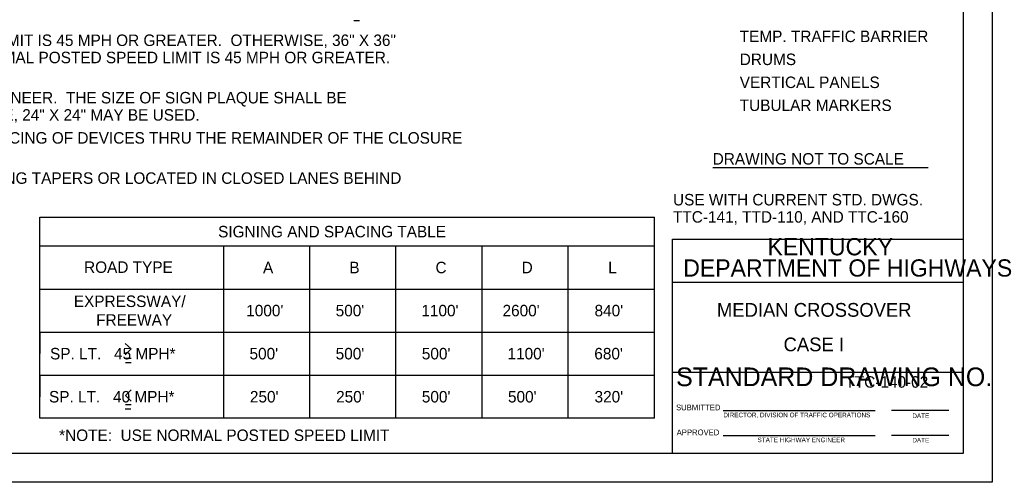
# Model space of a CAD drawing. Extents: x 1000 to 1036.3, y 1000 to 1022.
# Drawn here: x 1019.07 to 1036.33, y 1000 to 1008.05 of the extents above; entities that cross this region are included whole.
import ezdxf

# ---------------------------------------------------------------- set-up
doc = ezdxf.new("R2010")
doc.units = 0
doc.layers.add('Level 1', color=7, linetype='Continuous')

msp = doc.modelspace()

# ---------------------------------------------------------------- linework, layer by layer
at = {"layer": 'Level 1'}
for p, q in [((1036, 1022), (1036, 1000)), ((1035.5, 1021.5), (1035.5, 1000.5)), ((1024.888, 1008.042), (1024.988, 1008.042)), ((1031.137, 1005.48), (1034.887, 1005.48)), ((1019.423, 1004.613), (1030.123, 1004.613)), ((1019.423, 1001.113), (1019.423, 1004.613)), ((1030.123, 1001.113), (1030.123, 1004.613)), ((1030.437, 1000.5), (1030.437, 1004.23)), ((1030.437, 1004.23), (1035.5, 1004.23)), ((1019.423, 1004.113), (1030.123, 1004.113)), ((1022.623, 1001.113), (1022.623, 1004.113)), ((1024.123, 1001.113), (1024.123, 1004.113)), ((1025.623, 1001.113), (1025.623, 1004.113)), ((1027.123, 1001.113), (1027.123, 1004.113)), ((1028.623, 1001.113), (1028.623, 1004.113)), ((1019.423, 1003.363), (1030.123, 1003.363)), ((1030.437, 1003.48), (1035.5, 1003.48)), ((1019.423, 1002.613), (1030.123, 1002.613)), ((1019.423, 1002.613), (1019.423, 1002.238)), ((1020.909, 1002.218), (1021.01, 1002.319)), ((1021.01, 1002.319), (1020.91, 1002.417)), ((1020.911, 1002.159), (1021.01, 1002.159)), ((1020.912, 1002.086), (1021.01, 1002.086)), ((1019.423, 1001.863), (1030.123, 1001.863)), ((1019.423, 1001.863), (1019.423, 1001.488)), ((1030.437, 1001.918), (1035.5, 1001.918)), ((1030.437, 1001.918), (1035.5, 1001.918)), ((1020.913, 1001.51), (1021.013, 1001.608)), ((1021.014, 1001.409), (1020.913, 1001.51)), ((1020.909, 1001.28), (1021.009, 1001.28)), ((1020.911, 1001.354), (1021.011, 1001.354)), ((1031.322, 1001.25), (1033.963, 1001.25)), ((1035.25, 1001.25), (1034.25, 1001.25)), ((1031.317, 1000.813), (1033.963, 1000.813)), ((1035.25, 1000.813), (1034.25, 1000.813)), ((1035.5, 1000.5), (1007, 1000.5)), ((1036, 1000), (1000, 1000))]:
    msp.add_line(p, q, dxfattribs=at)
msp.add_lwpolyline([(1030.123, 1001.113), (1019.423, 1001.113)], dxfattribs=at)

# ---------------------------------------------------------------- texts
for s, height, p in [('TEMP. TRAFFIC BARRIER', 0.2, (1031.608, 1007.663)), ('THE SIZE OF SIGNS 1 THRU 11 SHALL BE 48" X 48" IF THE NORMAL POSTED SPEED LIMIT IS 45 MPH OR GREATER.  OTHERWISE, 36" X 36" ', 0.2, (1007.75, 1007.595)), ('SIGNS MAY BE USED.  THE SIZE OF SIGNS 12 AND 13 SHALL BE 36" X 48" IF THE NORMAL POSTED SPEED LIMIT IS 45 MPH OR GREATER.  ', 0.2, (1007.75, 1007.295)), ('DRUMS', 0.2, (1031.608, 1007.263)), ('VERTICAL PANELS', 0.2, (1031.608, 1006.863)), ('THE ADVISORY SPEED LIMIT ON SIGNS 5 AND 7 SHALL BE DETERMINED BY THE ENGINEER.  THE SIZE OF SIGN PLAQUE SHALL BE', 0.2, (1007.75, 1006.595)), ('TUBULAR MARKERS', 0.2, (1031.608, 1006.463)), ('30" X 30" IF THE NORMAL POSTED SPEED LIMIT IS 45 MPH OR GREATER.  OTHERWISE, 24" X 24" MAY BE USED.', 0.2, (1007.75, 1006.295)), ("SPACING OF CHANNELIZING DEVICES THRU THE TAPER AREAS SHOULD BE 40'.  SPACING OF DEVICES THRU THE REMAINDER OF THE CLOSURE", 0.2, (1007.75, 1005.895)), ('DRAWING NOT TO SCALE', 0.2, (1031.137, 1005.53)), ('ARROW PANELS SHALL BE LOCATED ON SHOULDERS AT THE BEGINNING OF MERGING TAPERS OR LOCATED IN CLOSED LANES BEHIND ', 0.2, (1007.75, 1005.195)), ('USE WITH CURRENT STD. DWGS.', 0.2, (1030.446, 1004.819)), ('TTC-141, TTD-110, AND TTC-160', 0.2, (1030.446, 1004.519)), ('SIGNING AND SPACING TABLE', 0.2, (1022.526, 1004.263)), ('KENTUCKY', 0.3, (1032.091, 1003.95)), ('ROAD TYPE', 0.2, (1020.192, 1003.644)), ('A', 0.2, (1023.308, 1003.638)), ('B', 0.2, (1024.811, 1003.638)), ('C', 0.2, (1026.311, 1003.638)), ('D', 0.2, (1027.811, 1003.638)), ('L', 0.2, (1029.317, 1003.638)), ('DEPARTMENT OF HIGHWAYS', 0.3, (1030.624, 1003.58)), ('EXPRESSWAY/', 0.2, (1020.014, 1003.05)), ("1000'", 0.2, (1023.016, 1002.888)), ("500'", 0.2, (1024.573, 1002.888)), ("1100'", 0.2, (1026.065, 1002.888)), ("2600'", 0.2, (1027.478, 1002.888)), ("840'", 0.2, (1029.08, 1002.888)), ('MEDIAN CROSSOVER', 0.24, (1031.211, 1002.88)), ('FREEWAY', 0.2, (1020.403, 1002.725)), ('CASE I', 0.24, (1032.371, 1002.279)), ('SP. LT.   45 MPH*', 0.2, (1019.6, 1002.138)), ("500'", 0.2, (1023.073, 1002.138)), ("500'", 0.2, (1024.573, 1002.138)), ("500'", 0.2, (1026.073, 1002.138)), ("1100'", 0.2, (1027.565, 1002.138)), ("680'", 0.2, (1029.076, 1002.138)), ('STANDARD DRAWING NO.', 0.32492, (1030.5, 1001.672)), ('TTC-140-02', 0.2, (1033.448, 1001.645)), ('SP. LT.   40 MPH*', 0.2, (1019.582, 1001.388)), ("250'", 0.2, (1023.08, 1001.388)), ("250'", 0.2, (1024.58, 1001.388)), ("500'", 0.2, (1026.073, 1001.388)), ("500'", 0.2, (1027.573, 1001.388)), ("320'", 0.2, (1029.08, 1001.388)), ('SUBMITTED', 0.1, (1030.499, 1001.251)), ('DIRECTOR, DIVISION OF TRAFFIC OPERATIONS', 0.08, (1031.322, 1001.13)), ('DATE', 0.08, (1034.613, 1001.116)), ('*NOTE:  USE NORMAL POSTED SPEED LIMIT', 0.2, (1019.758, 1000.717)), ('APPROVED', 0.1, (1030.51, 1000.817)), ('STATE HIGHWAY ENGINEER', 0.08, (1031.918, 1000.696)), ('DATE', 0.08, (1034.613, 1000.691))]:
    msp.add_text(s, height=height, dxfattribs=at).set_placement(p)

doc.saveas('drawing.dxf')
